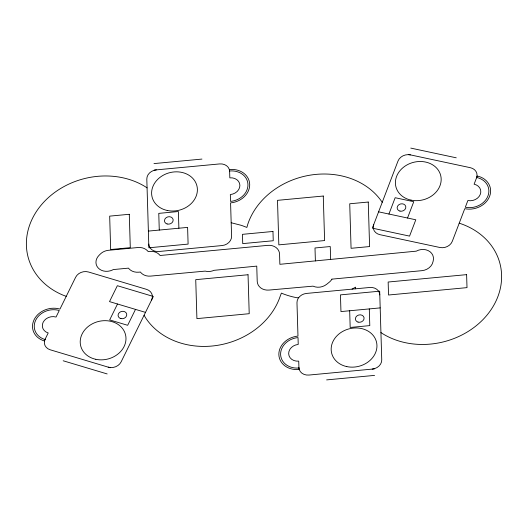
<?xml version="1.0" encoding="UTF-8"?>
<svg xmlns="http://www.w3.org/2000/svg" width="528" height="528" viewBox="0 0 528 528"><rect width="100%" height="100%" fill="white"/><g stroke="black" fill="none" stroke-linecap="round" stroke-linejoin="round"><path stroke-width="0.79" d="M355.568 288.809L355.595 287.146L352.037 289.139M388.925 214.045L395.162 197.723L413.767 201.696L407.53 218.018M117.506 304.003L109.672 319.915L127.664 325.301L135.498 309.388M298.696 297.614L297.145 297.766A73.702 61.743 -14.2 0 1 281.378 293.119L280.091 296.564A73.702 61.743 -14.2 0 1 217.661 345.312A73.702 61.743 -14.2 0 1 145.86 318.232L144.071 315.262M153.991 163.588L201.94 159.08M154.183 170.082L219.569 163.931A9.9 8.296 -14.2 0 1 229.634 171.356M148.375 231.092L187.605 227.403L188.107 244.101L148.876 247.79L146.81 179.15A9.9 8.296 -14.2 0 1 156.367 169.877M380.186 307.89L340.956 311.579L340.454 294.881L379.685 291.192L381.751 359.832A9.9 8.296 -14.2 0 1 372.194 369.105M374.372 368.9L308.986 375.052A9.9 8.296 -14.2 0 1 298.927 367.627M326.621 379.903L374.57 375.395M410.771 148.097L456.251 157.813M408.342 154.44L470.362 167.699A9.9 8.296 -14.2 0 1 476.546 177.844M378.589 211.834L415.8 219.787L409.563 236.108L372.352 228.155L397.993 161.053A9.9 8.296 -14.2 0 1 410.414 154.882M231.178 222.737L241.553 225.403L246.866 227.429L247.909 223.865A73.702 61.743 -14.2 0 1 310.339 175.118A73.702 61.743 -14.2 0 1 382.14 202.204L382.219 202.336M459.215 223.199L460.066 223.45A73.702 61.743 -14.2 0 1 490.334 310.754A73.702 61.743 -14.2 0 1 382.589 333.663L380.932 332.541M145.49 312.378L109.514 301.613L117.348 285.701L153.331 296.465L121.117 361.885A9.9 8.296 -14.2 0 1 108.207 367.145M110.207 367.745L50.239 349.8A9.9 8.296 -14.2 0 1 45.157 339.154M63.182 360.776L107.158 373.936M66.238 296.347L62.858 295.073A73.702 61.743 -14.2 0 1 39.244 207.517A73.702 61.743 -14.2 0 1 145.411 186.773L147.068 187.895M369.29 308.913L369.791 325.611L350.176 327.459L349.675 310.761M330.647 259.525L330.251 246.543L314.998 247.975L315.388 260.964M178.886 228.221L178.385 211.53L158.77 213.371L159.271 230.069M476.685 177.481A18.038 15.114 -14.2 0 1 487.951 195.974A18.038 15.114 -14.2 0 1 465.32 207.22L467.881 200.515A9.9 8.296 -14.2 0 0 480.302 194.344A9.9 8.296 -14.2 0 0 474.118 184.193L477.239 176.029A19.8 16.586 -14.2 0 1 489.608 196.33A19.8 16.586 -14.2 0 1 464.765 208.672L452.291 241.316A9.9 8.296 -14.2 0 1 439.87 247.487L379.922 234.676A9.9 8.296 -14.2 0 1 373.738 224.525M298.94 367.996A18.038 15.114 -14.2 0 1 280.606 354.466A18.038 15.114 -14.2 0 1 298.023 337.57L298.228 344.434A9.9 8.296 -14.2 0 0 288.671 353.707A9.9 8.296 -14.2 0 0 298.729 361.132L298.98 369.481A19.8 16.586 -14.2 0 1 278.863 354.631A19.8 16.586 -14.2 0 1 297.977 336.092L296.974 302.696A9.9 8.296 -14.2 0 1 306.53 293.423L369.739 287.476A9.9 8.296 -14.2 0 1 379.797 294.901M229.621 170.986A18.038 15.114 -14.2 0 1 247.949 184.516A18.038 15.114 -14.2 0 1 230.538 201.412L230.327 194.548A9.9 8.296 -14.2 0 0 239.884 185.275A9.9 8.296 -14.2 0 0 229.825 177.85L229.574 169.501A19.8 16.586 -14.2 0 1 249.691 184.351A19.8 16.586 -14.2 0 1 230.578 202.897L231.587 236.287A9.9 8.296 -14.2 0 1 222.031 245.56L158.822 251.506A9.9 8.296 -14.2 0 1 148.764 244.081M44.986 339.504A18.038 15.114 -14.2 0 1 35.732 320.1A18.038 15.114 -14.2 0 1 59.261 310.51L56.041 317.051A9.9 8.296 -14.2 0 0 43.124 322.318A9.9 8.296 -14.2 0 0 48.206 332.963L44.286 340.923A19.8 16.586 -14.2 0 1 34.135 319.625A19.8 16.586 -14.2 0 1 59.954 309.098L75.629 277.273A9.9 8.296 -14.2 0 1 88.539 272.006L146.507 289.351A9.9 8.296 -14.2 0 1 151.589 300.003M331.927 279.134L331.518 279.787A11.662 9.768 -14.2 0 1 329.32 282.143L326.753 284.236A11.662 9.768 -14.2 0 1 313.025 286.15L269.062 290.07A11.662 9.768 -14.2 0 1 257.215 281.325L256.753 266.112L214.038 270.323A11.662 9.768 -14.2 0 1 205.201 271.115L150.612 276.098A11.662 9.768 -14.2 0 1 140.87 272.633L140.402 272.039L138.692 272.197A11.662 9.768 -14.2 0 1 128.951 268.732L128.482 268.138L113.269 269.57L112.378 270.032A11.662 9.768 -14.2 0 1 98.175 267.953A11.662 9.768 -14.2 0 1 98.98 255.407L100.3 254.08A11.662 9.768 -14.2 0 1 108.524 250.292L137.947 247.526A11.662 9.768 -14.2 0 1 147.682 250.991L148.15 251.585L149.866 251.427A11.662 9.768 -14.2 0 1 159.601 254.892L160.07 255.493L267.716 245.362A11.662 9.768 -14.2 0 1 279.563 254.107L279.866 264.31L416.262 251.163A11.662 9.768 -14.2 0 1 428.135 250.582A11.662 9.768 -14.2 0 1 433.442 259.268A29.674 24.856 -14.2 0 1 433 261.73A11.662 9.768 -14.2 0 1 421.918 270.666L331.927 279.134M129.287 214.289L109.672 216.13L110.675 249.526L130.291 247.678L129.287 214.289M323.268 196.033L277.497 200.343L278.837 244.867L324.608 240.563L323.268 196.033M368.254 202.039L349.727 203.782L351.074 248.305L369.6 246.563L368.254 202.039M272.969 231.469L242.458 234.34L242.735 243.613L273.247 240.742L272.969 231.469M248.041 274.738L195.736 279.662L196.911 318.622L249.216 313.698L248.041 274.738M466.613 274.639L388.153 282.025L388.542 295.013L467.009 287.628L466.613 274.639M399.96 211.101A4.402 3.689 -14.2 0 0 405.781 206.573A4.402 3.689 -14.2 0 0 398.706 204.838A4.402 3.689 -14.2 0 0 399.96 211.101M411.008 200.125A23.1 19.351 -14.2 0 0 440.722 175.586A23.1 19.351 -14.2 0 0 403.128 167.548A23.1 19.351 -14.2 0 0 411.008 200.125M358.043 322.106A4.402 3.689 -14.2 0 0 364.069 317.783A4.402 3.689 -14.2 0 0 357.113 315.777A4.402 3.689 -14.2 0 0 358.043 322.106M346.784 366.597A23.1 19.351 -14.2 0 0 376.497 342.052A23.1 19.351 -14.2 0 0 338.897 334.019A23.1 19.351 -14.2 0 0 346.784 366.597M167.119 223.978A4.402 3.689 -14.2 0 0 173.144 219.655A4.402 3.689 -14.2 0 0 166.188 217.648A4.402 3.689 -14.2 0 0 167.119 223.978M167.224 210.467A23.1 19.351 -14.2 0 0 196.937 185.922A23.1 19.351 -14.2 0 0 159.337 177.89A23.1 19.351 -14.2 0 0 167.224 210.467M120.938 318.615A4.402 3.689 -14.2 0 0 126.7 314.035A4.402 3.689 -14.2 0 0 119.599 312.371A4.402 3.689 -14.2 0 0 120.938 318.615M95.819 359.304A23.1 19.351 -14.2 0 0 125.532 334.759A23.1 19.351 -14.2 0 0 87.938 326.726A23.1 19.351 -14.2 0 0 95.819 359.304"/></g></svg>
